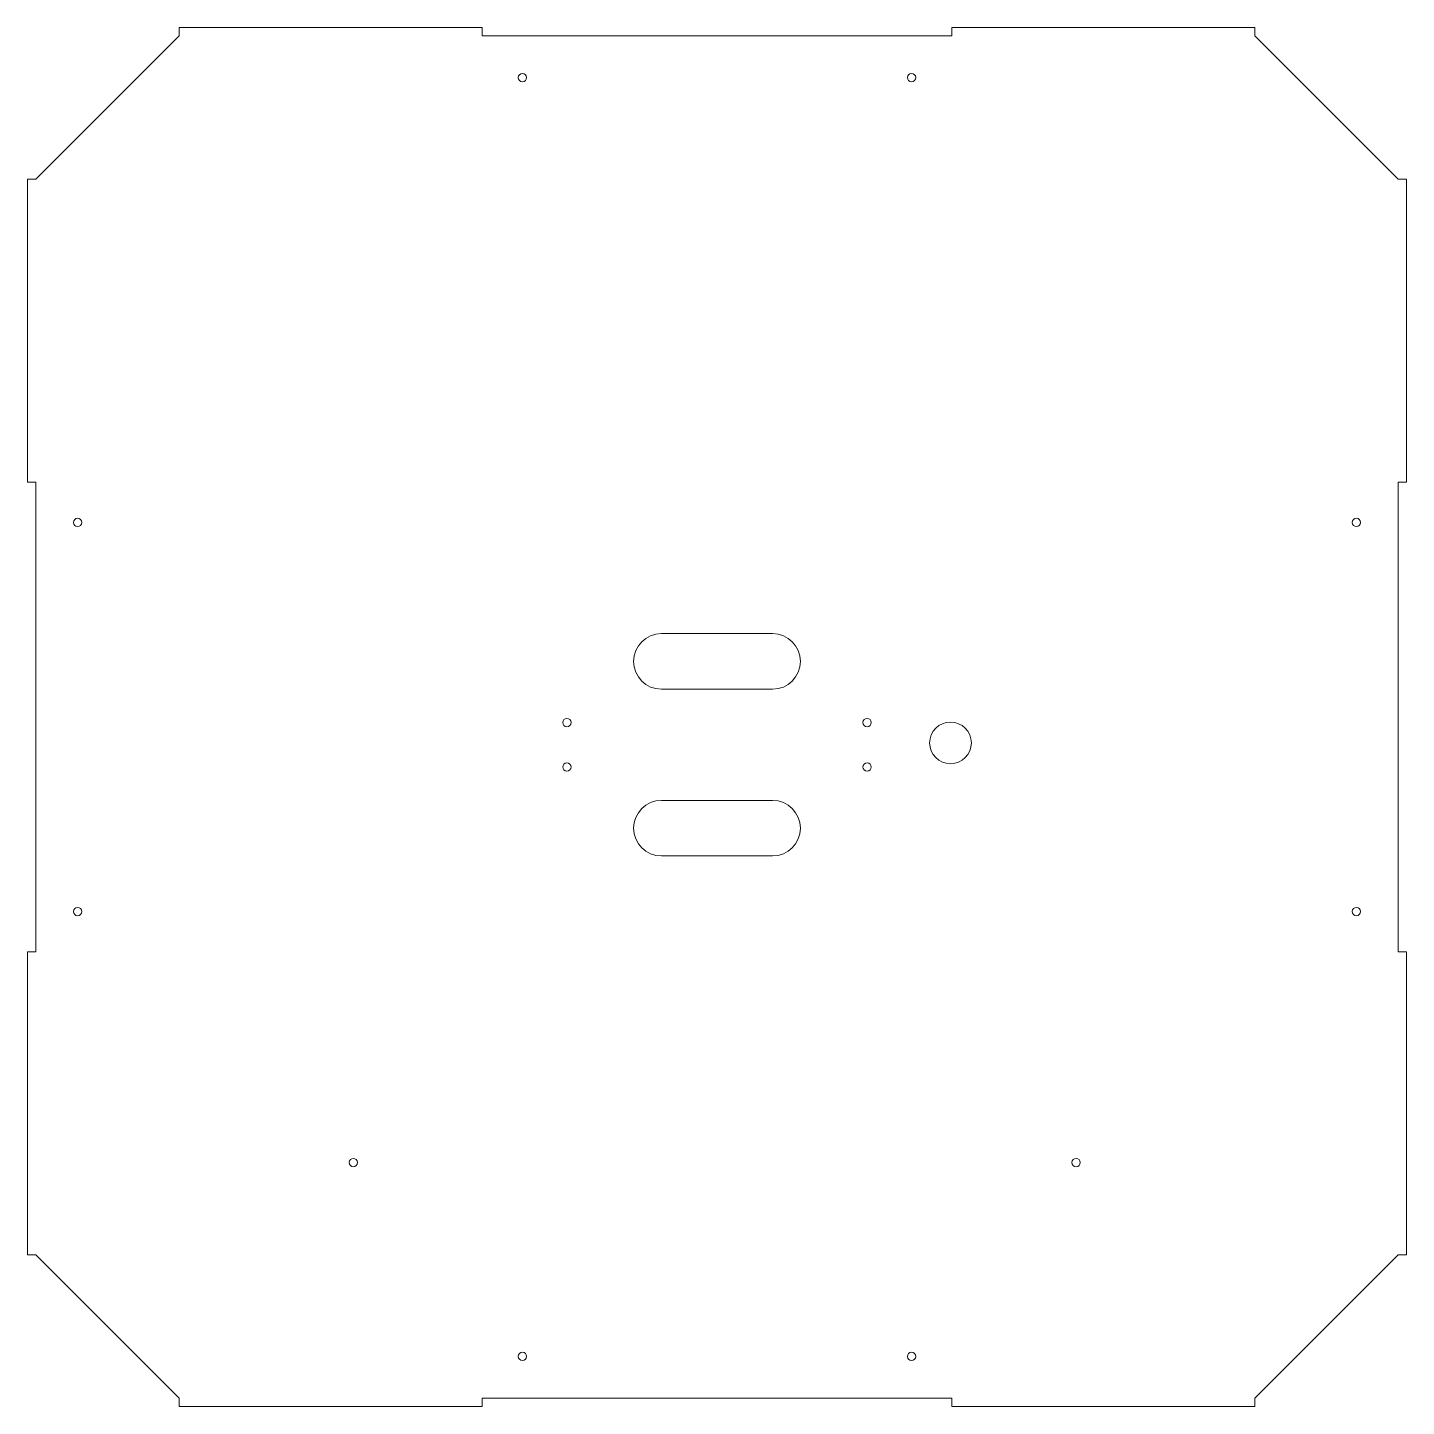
# Model space of a CAD drawing. Header units: millimetres. Extents: x -400 to 96, y -79 to 417.
import ezdxf

# ---------------------------------------------------------------- set-up
doc = ezdxf.new("R2010")
doc.units = ezdxf.units.MM
doc.header["$MEASUREMENT"] = 0
doc.layers.add('Layer 1', color=7, linetype='Continuous')

msp = doc.modelspace()

# ---------------------------------------------------------------- linework, layer by layer
at = {"layer": 'Layer 1', "color": 242, "lineweight": 9}
for points in [[(-345.1984, 417.2571), (-345.1984, 417.2571), (-236.1984, 417.2571), (-236.1984, 417.2571)], [(-345.1984, 414.2571), (-345.1984, 414.2571), (-345.1984, 417.2571), (-345.1984, 417.2571)], [(-236.1984, 417.2571), (-236.1984, 417.2571), (-236.1984, 414.2571), (-236.1984, 414.2571)], [(-67.1984, 417.2571), (-67.1984, 417.2571), (-67.1984, 414.2571), (-67.1984, 414.2571)], [(41.8016, 417.2571), (41.8016, 417.2571), (-67.1984, 417.2571), (-67.1984, 417.2571)], [(41.8016, 414.2571), (41.8016, 414.2571), (41.8016, 417.2571), (41.8016, 417.2571)], [(-345.1984, 414.2571), (-345.1984, 414.2571), (-396.6984, 362.7571), (-396.6984, 362.7571)], [(-236.1984, 414.2571), (-236.1984, 414.2571), (-121.6984, 414.2571), (-121.6984, 414.2571)], [(-67.1984, 414.2571), (-67.1984, 414.2571), (-121.6984, 414.2571), (-121.6984, 414.2571)], [(41.8016, 414.2571), (41.8016, 414.2571), (93.3016, 362.7571), (93.3016, 362.7571)], [(-399.6984, 362.7571), (-399.6984, 362.7571), (-396.6984, 362.7571), (-396.6984, 362.7571)], [(-399.6984, 253.7571), (-399.6984, 253.7571), (-399.6984, 362.7571), (-399.6984, 362.7571)], [(96.3016, 362.7571), (96.3016, 362.7571), (93.3016, 362.7571), (93.3016, 362.7571)], [(96.3016, 253.7571), (96.3016, 253.7571), (96.3016, 362.7571), (96.3016, 362.7571)], [(-396.6984, 253.7571), (-396.6984, 253.7571), (-399.6984, 253.7571), (-399.6984, 253.7571)], [(-396.6984, 199.2571), (-396.6984, 199.2571), (-396.6984, 253.7571), (-396.6984, 253.7571)], [(93.3016, 253.7571), (93.3016, 253.7571), (96.3016, 253.7571), (96.3016, 253.7571)], [(93.3016, 139.2571), (93.3016, 139.2571), (93.3016, 253.7571), (93.3016, 253.7571)], [(-396.6984, 199.2571), (-396.6984, 199.2571), (-396.6984, 84.7571), (-396.6984, 84.7571)], [(93.3016, 139.2571), (93.3016, 139.2571), (93.3016, 84.7571), (93.3016, 84.7571)], [(-399.6984, 84.7571), (-399.6984, 84.7571), (-399.6984, -24.2429), (-399.6984, -24.2429)], [(-396.6984, 84.7571), (-396.6984, 84.7571), (-399.6984, 84.7571), (-399.6984, 84.7571)], [(93.3016, 84.7571), (93.3016, 84.7571), (96.3016, 84.7571), (96.3016, 84.7571)], [(96.3016, 84.7571), (96.3016, 84.7571), (96.3016, -24.2429), (96.3016, -24.2429)], [(-399.6984, -24.2429), (-399.6984, -24.2429), (-396.6984, -24.2429), (-396.6984, -24.2429)], [(-345.1984, -75.7429), (-345.1984, -75.7429), (-396.6984, -24.2429), (-396.6984, -24.2429)], [(41.8016, -75.7429), (41.8016, -75.7429), (93.3016, -24.2429), (93.3016, -24.2429)], [(96.3016, -24.2429), (96.3016, -24.2429), (93.3016, -24.2429), (93.3016, -24.2429)], [(-345.1984, -75.7429), (-345.1984, -75.7429), (-345.1984, -78.7429), (-345.1984, -78.7429)], [(-345.1984, -78.7429), (-345.1984, -78.7429), (-236.1984, -78.7429), (-236.1984, -78.7429)], [(-236.1984, -75.7429), (-236.1984, -75.7429), (-181.6984, -75.7429), (-181.6984, -75.7429)], [(-236.1984, -78.7429), (-236.1984, -78.7429), (-236.1984, -75.7429), (-236.1984, -75.7429)], [(-67.1984, -75.7429), (-67.1984, -75.7429), (-181.6984, -75.7429), (-181.6984, -75.7429)], [(-67.1984, -78.7429), (-67.1984, -78.7429), (-67.1984, -75.7429), (-67.1984, -75.7429)], [(41.8016, -78.7429), (41.8016, -78.7429), (-67.1984, -78.7429), (-67.1984, -78.7429)], [(41.8016, -75.7429), (41.8016, -75.7429), (41.8016, -78.7429), (41.8016, -78.7429)]]:
    msp.add_open_spline(points, degree=3, dxfattribs=at)
for points, knots in [([(-221.6984, 397.7571), (-222.5269, 397.7571), (-223.1984, 398.4287), (-223.1984, 399.2571), (-223.1984, 399.2571), (-223.1984, 400.0855), (-222.5269, 400.7571), (-221.6984, 400.7571), (-221.6984, 400.7571), (-220.8699, 400.7571), (-220.1984, 400.0855), (-220.1984, 399.2571), (-220.1984, 399.2571), (-220.1984, 398.4287), (-220.8699, 397.7571), (-221.6984, 397.7571)], [0, 0, 0, 0, 0.2, 0.2, 0.2, 0.2, 0.4, 0.4, 0.4, 0.4, 0.6, 0.6, 0.6, 0.6, 1, 1, 1, 1]), ([(-81.6984, 397.7571), (-82.5269, 397.7571), (-83.1984, 398.4287), (-83.1984, 399.2571), (-83.1984, 399.2571), (-83.1984, 400.0855), (-82.5269, 400.7571), (-81.6984, 400.7571), (-81.6984, 400.7571), (-80.8699, 400.7571), (-80.1984, 400.0855), (-80.1984, 399.2571), (-80.1984, 399.2571), (-80.1984, 398.4287), (-80.8699, 397.7571), (-81.6984, 397.7571)], [0, 0, 0, 0, 0.2, 0.2, 0.2, 0.2, 0.4, 0.4, 0.4, 0.4, 0.6, 0.6, 0.6, 0.6, 1, 1, 1, 1]), ([(-383.1984, 239.2571), (-383.1984, 240.0856), (-382.5268, 240.7571), (-381.6984, 240.7571), (-381.6984, 240.7571), (-380.87, 240.7571), (-380.1984, 240.0856), (-380.1984, 239.2571), (-380.1984, 239.2571), (-380.1984, 238.4286), (-380.87, 237.7571), (-381.6984, 237.7571), (-381.6984, 237.7571), (-382.5268, 237.7571), (-383.1984, 238.4286), (-383.1984, 239.2571)], [0, 0, 0, 0, 0.2, 0.2, 0.2, 0.2, 0.4, 0.4, 0.4, 0.4, 0.6, 0.6, 0.6, 0.6, 1, 1, 1, 1]), ([(76.8016, 239.2571), (76.8016, 240.0856), (77.4732, 240.7571), (78.3016, 240.7571), (78.3016, 240.7571), (79.13, 240.7571), (79.8016, 240.0856), (79.8016, 239.2571), (79.8016, 239.2571), (79.8016, 238.4286), (79.13, 237.7571), (78.3016, 237.7571), (78.3016, 237.7571), (77.4732, 237.7571), (76.8016, 238.4286), (76.8016, 239.2571)], [0, 0, 0, 0, 0.2, 0.2, 0.2, 0.2, 0.4, 0.4, 0.4, 0.4, 0.6, 0.6, 0.6, 0.6, 1, 1, 1, 1]), ([(-171.6983, 199.2571), (-171.6983, 199.2571), (-131.6983, 199.2571), (-131.6983, 199.2571), (-131.6983, 199.2571), (-126.1983, 199.2571), (-121.6983, 194.757), (-121.6983, 189.2571), (-121.6983, 189.2571), (-121.6983, 189.2571), (-121.6983, 189.2571), (-121.6983, 189.2571), (-121.6983, 189.2571), (-121.6983, 183.7571), (-126.1983, 179.2571), (-131.6983, 179.2571), (-131.6983, 179.2571), (-131.6983, 179.2571), (-171.6983, 179.2571), (-171.6983, 179.2571), (-171.6983, 179.2571), (-177.1983, 179.2571), (-181.6983, 183.7571), (-181.6983, 189.2571), (-181.6983, 189.2571), (-181.6983, 189.2571), (-181.6983, 189.2571), (-181.6983, 189.2571), (-181.6983, 189.2571), (-181.6983, 194.757), (-177.1983, 199.2571), (-171.6983, 199.2571)], [0, 0, 0, 0, 0.11111111, 0.11111111, 0.11111111, 0.11111111, 0.22222222, 0.22222222, 0.22222222, 0.22222222, 0.33333333, 0.33333333, 0.33333333, 0.33333333, 0.44444444, 0.44444444, 0.44444444, 0.44444444, 0.55555556, 0.55555556, 0.55555556, 0.55555556, 0.66666667, 0.66666667, 0.66666667, 0.66666667, 0.77777778, 0.77777778, 0.77777778, 0.77777778, 1, 1, 1, 1]), ([(-205.6983, 168.7571), (-206.5268, 168.7571), (-207.1983, 168.0855), (-207.1983, 167.2571), (-207.1983, 167.2571), (-207.1983, 166.4287), (-206.5268, 165.7571), (-205.6983, 165.7571), (-205.6983, 165.7571), (-204.8698, 165.7571), (-204.1983, 166.4287), (-204.1983, 167.2571), (-204.1983, 167.2571), (-204.1983, 168.0855), (-204.8698, 168.7571), (-205.6983, 168.7571)], [0, 0, 0, 0, 0.2, 0.2, 0.2, 0.2, 0.4, 0.4, 0.4, 0.4, 0.6, 0.6, 0.6, 0.6, 1, 1, 1, 1]), ([(-97.6983, 168.7571), (-98.5268, 168.7571), (-99.1983, 168.0855), (-99.1983, 167.2571), (-99.1983, 167.2571), (-99.1983, 166.4287), (-98.5268, 165.7571), (-97.6983, 165.7571), (-97.6983, 165.7571), (-96.8698, 165.7571), (-96.1983, 166.4287), (-96.1983, 167.2571), (-96.1983, 167.2571), (-96.1983, 168.0855), (-96.8698, 168.7571), (-97.6983, 168.7571)], [0, 0, 0, 0, 0.2, 0.2, 0.2, 0.2, 0.4, 0.4, 0.4, 0.4, 0.6, 0.6, 0.6, 0.6, 1, 1, 1, 1]), ([(-67.6983, 167.4477), (-63.5561, 167.4477), (-60.1983, 164.0898), (-60.1983, 159.9477), (-60.1983, 159.9477), (-60.1983, 155.8056), (-63.5561, 152.4477), (-67.6983, 152.4477), (-67.6983, 152.4477), (-71.8405, 152.4477), (-75.1983, 155.8056), (-75.1983, 159.9477), (-75.1983, 159.9477), (-75.1983, 164.0898), (-71.8405, 167.4477), (-67.6983, 167.4477)], [0, 0, 0, 0, 0.2, 0.2, 0.2, 0.2, 0.4, 0.4, 0.4, 0.4, 0.6, 0.6, 0.6, 0.6, 1, 1, 1, 1]), ([(-205.6983, 152.7571), (-206.5268, 152.7571), (-207.1983, 152.0855), (-207.1983, 151.2571), (-207.1983, 151.2571), (-207.1983, 150.4287), (-206.5268, 149.7571), (-205.6983, 149.7571), (-205.6983, 149.7571), (-204.8698, 149.7571), (-204.1983, 150.4287), (-204.1983, 151.2571), (-204.1983, 151.2571), (-204.1983, 152.0855), (-204.8698, 152.7571), (-205.6983, 152.7571)], [0, 0, 0, 0, 0.2, 0.2, 0.2, 0.2, 0.4, 0.4, 0.4, 0.4, 0.6, 0.6, 0.6, 0.6, 1, 1, 1, 1]), ([(-97.6983, 152.7571), (-98.5268, 152.7571), (-99.1983, 152.0855), (-99.1983, 151.2571), (-99.1983, 151.2571), (-99.1983, 150.4287), (-98.5268, 149.7571), (-97.6983, 149.7571), (-97.6983, 149.7571), (-96.8698, 149.7571), (-96.1983, 150.4287), (-96.1983, 151.2571), (-96.1983, 151.2571), (-96.1983, 152.0855), (-96.8698, 152.7571), (-97.6983, 152.7571)], [0, 0, 0, 0, 0.2, 0.2, 0.2, 0.2, 0.4, 0.4, 0.4, 0.4, 0.6, 0.6, 0.6, 0.6, 1, 1, 1, 1]), ([(-171.6983, 139.2571), (-171.6983, 139.2571), (-131.6983, 139.2571), (-131.6983, 139.2571), (-131.6983, 139.2571), (-126.1983, 139.2571), (-121.6983, 134.757), (-121.6983, 129.2571), (-121.6983, 129.2571), (-121.6983, 129.2571), (-121.6983, 129.2571), (-121.6983, 129.2571), (-121.6983, 129.2571), (-121.6983, 123.7571), (-126.1983, 119.2571), (-131.6983, 119.2571), (-131.6983, 119.2571), (-131.6983, 119.2571), (-171.6983, 119.2571), (-171.6983, 119.2571), (-171.6983, 119.2571), (-177.1983, 119.2571), (-181.6983, 123.7571), (-181.6983, 129.2571), (-181.6983, 129.2571), (-181.6983, 129.2571), (-181.6983, 129.2571), (-181.6983, 129.2571), (-181.6983, 129.2571), (-181.6983, 134.757), (-177.1983, 139.2571), (-171.6983, 139.2571)], [0, 0, 0, 0, 0.11111111, 0.11111111, 0.11111111, 0.11111111, 0.22222222, 0.22222222, 0.22222222, 0.22222222, 0.33333333, 0.33333333, 0.33333333, 0.33333333, 0.44444444, 0.44444444, 0.44444444, 0.44444444, 0.55555556, 0.55555556, 0.55555556, 0.55555556, 0.66666667, 0.66666667, 0.66666667, 0.66666667, 0.77777778, 0.77777778, 0.77777778, 0.77777778, 1, 1, 1, 1]), ([(-383.1984, 99.2571), (-383.1984, 100.0856), (-382.5268, 100.7571), (-381.6984, 100.7571), (-381.6984, 100.7571), (-380.87, 100.7571), (-380.1984, 100.0856), (-380.1984, 99.2571), (-380.1984, 99.2571), (-380.1984, 98.4286), (-380.87, 97.7571), (-381.6984, 97.7571), (-381.6984, 97.7571), (-382.5268, 97.7571), (-383.1984, 98.4286), (-383.1984, 99.2571)], [0, 0, 0, 0, 0.2, 0.2, 0.2, 0.2, 0.4, 0.4, 0.4, 0.4, 0.6, 0.6, 0.6, 0.6, 1, 1, 1, 1]), ([(76.8016, 99.2571), (76.8016, 100.0856), (77.4732, 100.7571), (78.3016, 100.7571), (78.3016, 100.7571), (79.13, 100.7571), (79.8016, 100.0856), (79.8016, 99.2571), (79.8016, 99.2571), (79.8016, 98.4286), (79.13, 97.7571), (78.3016, 97.7571), (78.3016, 97.7571), (77.4732, 97.7571), (76.8016, 98.4286), (76.8016, 99.2571)], [0, 0, 0, 0, 0.2, 0.2, 0.2, 0.2, 0.4, 0.4, 0.4, 0.4, 0.6, 0.6, 0.6, 0.6, 1, 1, 1, 1]), ([(-282.5312, 10.4693), (-281.7027, 10.4693), (-281.0312, 9.7977), (-281.0312, 8.9693), (-281.0312, 8.9693), (-281.0312, 8.1409), (-281.7027, 7.4693), (-282.5312, 7.4693), (-282.5312, 7.4693), (-283.3597, 7.4693), (-284.0312, 8.1409), (-284.0312, 8.9693), (-284.0312, 8.9693), (-284.0312, 9.7977), (-283.3597, 10.4693), (-282.5312, 10.4693)], [0, 0, 0, 0, 0.2, 0.2, 0.2, 0.2, 0.4, 0.4, 0.4, 0.4, 0.6, 0.6, 0.6, 0.6, 1, 1, 1, 1]), ([(-22.5313, 10.4693), (-21.7028, 10.4693), (-21.0313, 9.7977), (-21.0313, 8.9693), (-21.0313, 8.9693), (-21.0313, 8.1409), (-21.7028, 7.4693), (-22.5313, 7.4693), (-22.5313, 7.4693), (-23.3598, 7.4693), (-24.0313, 8.1409), (-24.0313, 8.9693), (-24.0313, 8.9693), (-24.0313, 9.7977), (-23.3598, 10.4693), (-22.5313, 10.4693)], [0, 0, 0, 0, 0.2, 0.2, 0.2, 0.2, 0.4, 0.4, 0.4, 0.4, 0.6, 0.6, 0.6, 0.6, 1, 1, 1, 1]), ([(-221.6984, -62.2429), (-222.5269, -62.2429), (-223.1984, -61.5713), (-223.1984, -60.7429), (-223.1984, -60.7429), (-223.1984, -59.9145), (-222.5269, -59.2429), (-221.6984, -59.2429), (-221.6984, -59.2429), (-220.8699, -59.2429), (-220.1984, -59.9145), (-220.1984, -60.7429), (-220.1984, -60.7429), (-220.1984, -61.5713), (-220.8699, -62.2429), (-221.6984, -62.2429)], [0, 0, 0, 0, 0.2, 0.2, 0.2, 0.2, 0.4, 0.4, 0.4, 0.4, 0.6, 0.6, 0.6, 0.6, 1, 1, 1, 1]), ([(-81.6984, -62.2429), (-82.5269, -62.2429), (-83.1984, -61.5713), (-83.1984, -60.7429), (-83.1984, -60.7429), (-83.1984, -59.9145), (-82.5269, -59.2429), (-81.6984, -59.2429), (-81.6984, -59.2429), (-80.8699, -59.2429), (-80.1984, -59.9145), (-80.1984, -60.7429), (-80.1984, -60.7429), (-80.1984, -61.5713), (-80.8699, -62.2429), (-81.6984, -62.2429)], [0, 0, 0, 0, 0.2, 0.2, 0.2, 0.2, 0.4, 0.4, 0.4, 0.4, 0.6, 0.6, 0.6, 0.6, 1, 1, 1, 1])]:
    msp.add_open_spline(points, degree=3, knots=knots, dxfattribs=at)

doc.saveas('drawing.dxf')
